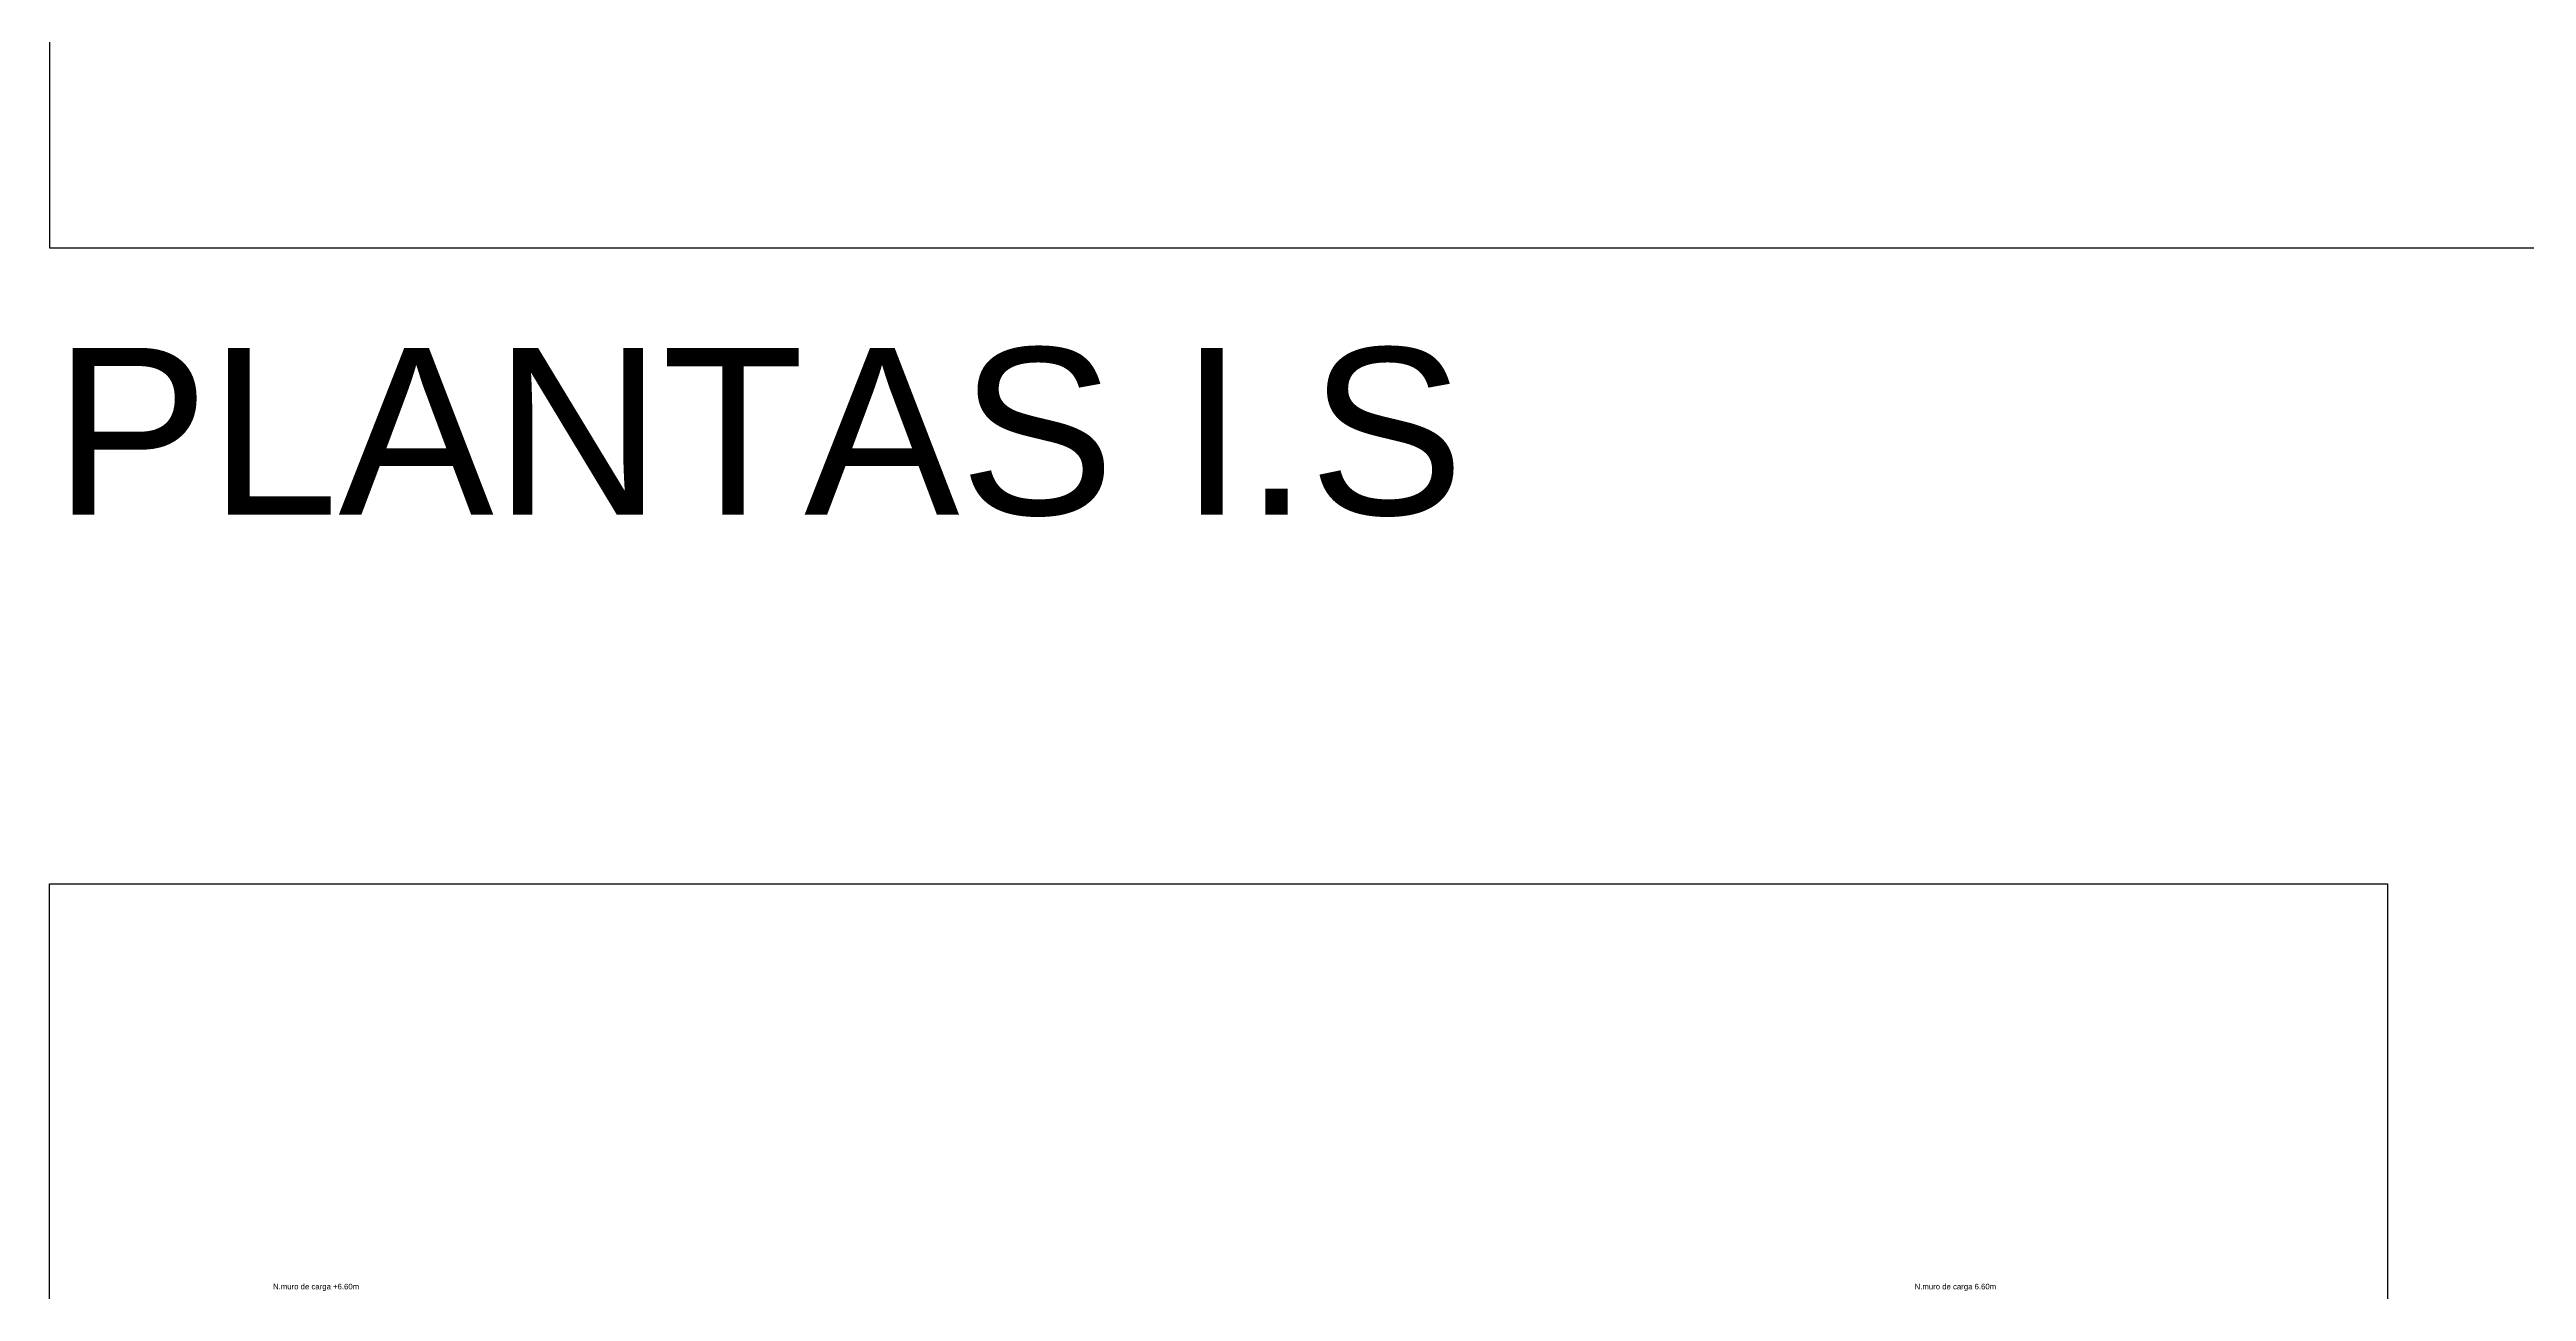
# Model space of a CAD drawing. Header units: millimetres. Extents: x 11902 to 12193, y 9935 to 10135.
# Drawn here: x 11996.92 to 12024.78, y 9951.7 to 9965.67 of the extents above; entities that cross this region are included whole.
import ezdxf

# ---------------------------------------------------------------- set-up
doc = ezdxf.new("R2010")
doc.units = ezdxf.units.MM
doc.styles.get("Standard").update_dxf_attribs({"font": 'arial.ttf'})

msp = doc.modelspace()

# ---------------------------------------------------------------- linework, layer by layer
at = {"color": 3}
for points in [[(11996.9229, 9963.439), (12068.4403, 9963.439), (12068.4403, 10013.4612), (11996.9229, 10013.4612)], [(11996.9229, 9956.2873), (12023.2177, 9956.2873), (12023.2177, 9939.4924), (11996.9229, 9939.4924)]]:
    msp.add_lwpolyline(points, close=True, dxfattribs=at)

# ---------------------------------------------------------------- texts
at = {"color": 3, "insert": (11996.9684, 9962.3137), "char_height": 1.875, "attachment_point": 1}
msp.add_mtext_dynamic_manual_height_columns('PLANTAS I.S', width=18.951801, gutter_width=12.5, heights=[0], dxfattribs=at)
at = {"char_height": 0.0625}
for s, insert, attachment_point in [('N.muro de carga +6.60m', (12000.4049, 9951.7085), 9), ('N.muro de carga 6.60m', (12017.899, 9951.7085), 7)]:
    msp.add_mtext_dynamic_manual_height_columns(s, width=1.470858, gutter_width=12.5, heights=[0], dxfattribs=dict(at, insert=insert, attachment_point=attachment_point))

doc.saveas('drawing.dxf')
